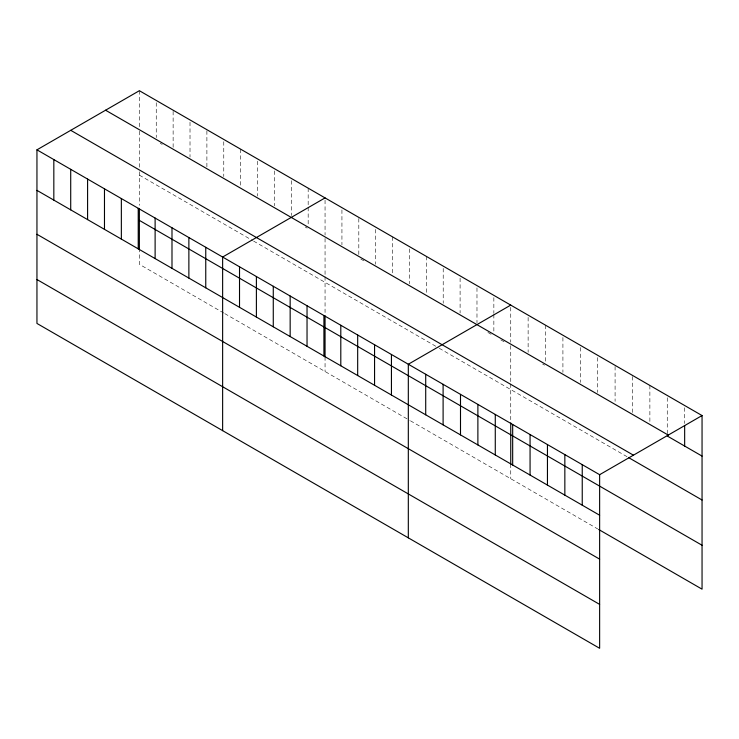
<?xml version="1.0" encoding="UTF-8"?>
<svg xmlns="http://www.w3.org/2000/svg" width="739" height="739" viewBox="0 0 739 739"><rect width="100%" height="100%" fill="white"/><g stroke="black" fill="none" stroke-linecap="round" stroke-linejoin="round"><path stroke-width="0.55" stroke-dasharray="3.69 2.77" d="M139.366 131.228L139.366 167.263M325.058 238.438L325.058 275.592M510.741 345.64L510.741 382.793M160.224 143.274L162.21 144.419M305.198 226.965L307.184 228.111M360.798 259.075L363.782 260.793M487.897 332.448L491.869 334.749M500.811 339.903L504.783 342.194M542.62 364.05L544.56 365.158M139.366 175.143L252.572 240.498M253.56 241.071L438.255 347.699M439.243 348.272L627.651 457.053M223.769 313.031L139.366 264.303L139.366 249.671M224.767 313.604L409.452 420.242M410.45 420.814L597.694 528.921M684.656 407.771L684.656 423.53M667.262 397.73L667.262 433.756M649.877 385.435L649.877 422.588M632.482 376.521L632.482 412.547M615.088 366.479L615.088 401.379M597.694 357.565L597.694 392.464M580.309 347.524L580.309 382.423M562.915 337.483L562.915 372.382M545.521 325.188L545.521 362.341M528.126 317.401L528.126 352.3M510.741 307.359L510.741 342.259M510.741 383.92L510.741 419.715M510.741 464.074L510.741 478.715M493.855 297.614L493.855 313.373M493.855 314.5L493.855 332.513M476.978 287.868L476.978 322.767M460.101 278.123L460.101 313.022M443.215 268.377L443.215 303.276M426.338 256.378L426.338 293.531M409.452 248.886L409.452 283.785M392.575 236.886L392.575 272.913M375.698 229.395L375.698 264.294M358.812 218.522L358.812 254.549M341.935 209.904L341.935 244.803M325.058 200.158L325.058 235.057M325.058 276.719L325.058 312.514M325.058 356.872L325.058 371.514M308.172 188.159L308.172 206.172M308.172 207.299L308.172 225.312M291.295 180.667L291.295 215.566M274.409 170.921L274.409 205.821M257.532 161.176L257.532 196.075M240.655 149.176L240.655 186.33M223.769 141.685L223.769 176.584M206.892 130.812L206.892 166.838M190.015 122.194L190.015 157.093M173.129 111.321L173.129 147.347M156.252 102.703L156.252 137.602M139.366 90.703L139.366 127.856M139.366 171.771L139.366 205.313"/><path stroke-width="1.11" d="M36.95 149.832L599.634 474.697L599.634 648.297L36.95 323.442L36.95 149.832L139.366 90.703L702.05 415.558L702.05 589.168L598.664 529.475M325.058 197.904L222.633 257.033L222.633 430.643M510.741 305.105L408.316 364.244L408.316 537.844M599.634 474.697L702.05 415.558M105.575 110.213L668.25 435.077M667.262 436.01L702.05 456.092M70.75 130.323L633.425 455.178M628.621 457.607L702.05 500.007M139.366 220.388L702.05 545.253M36.95 190.366L599.634 515.222M36.95 234.281L599.634 559.137M36.95 279.527L599.634 604.382M684.656 425.784L684.656 446.051M582.24 464.655L582.24 505.18M564.845 454.614L564.845 495.139M547.451 444.573L547.451 485.098M530.066 434.532L530.066 475.057M512.672 424.491L512.672 465.016M510.741 422.948L510.741 464.074M495.278 414.45L495.278 454.975M477.884 404.409L477.884 444.933M460.499 394.367L460.499 434.892M443.104 384.326L443.104 424.851M425.71 374.285L425.71 414.81M391.439 354.498L391.439 395.023M374.562 344.753L374.562 385.278M357.676 335.007L357.676 375.532M340.799 325.262L340.799 365.787M325.058 315.747L325.058 356.872M323.913 315.516L323.913 356.041M307.036 305.77L307.036 346.295M290.159 296.025L290.159 336.55M273.273 286.279L273.273 326.804M256.396 276.534L256.396 317.059M239.519 266.779L239.519 307.313M205.756 247.288L205.756 287.822M188.87 237.542L188.87 278.076M171.993 227.797L171.993 268.331M155.116 218.051L155.116 258.585M139.366 208.537L139.366 249.671M138.23 208.306L138.23 248.84M121.353 198.56L121.353 239.094M104.476 188.815L104.476 229.349M87.59 179.069L87.59 219.603M70.713 169.323L70.713 209.858M53.827 159.578L53.827 200.112"/></g></svg>
